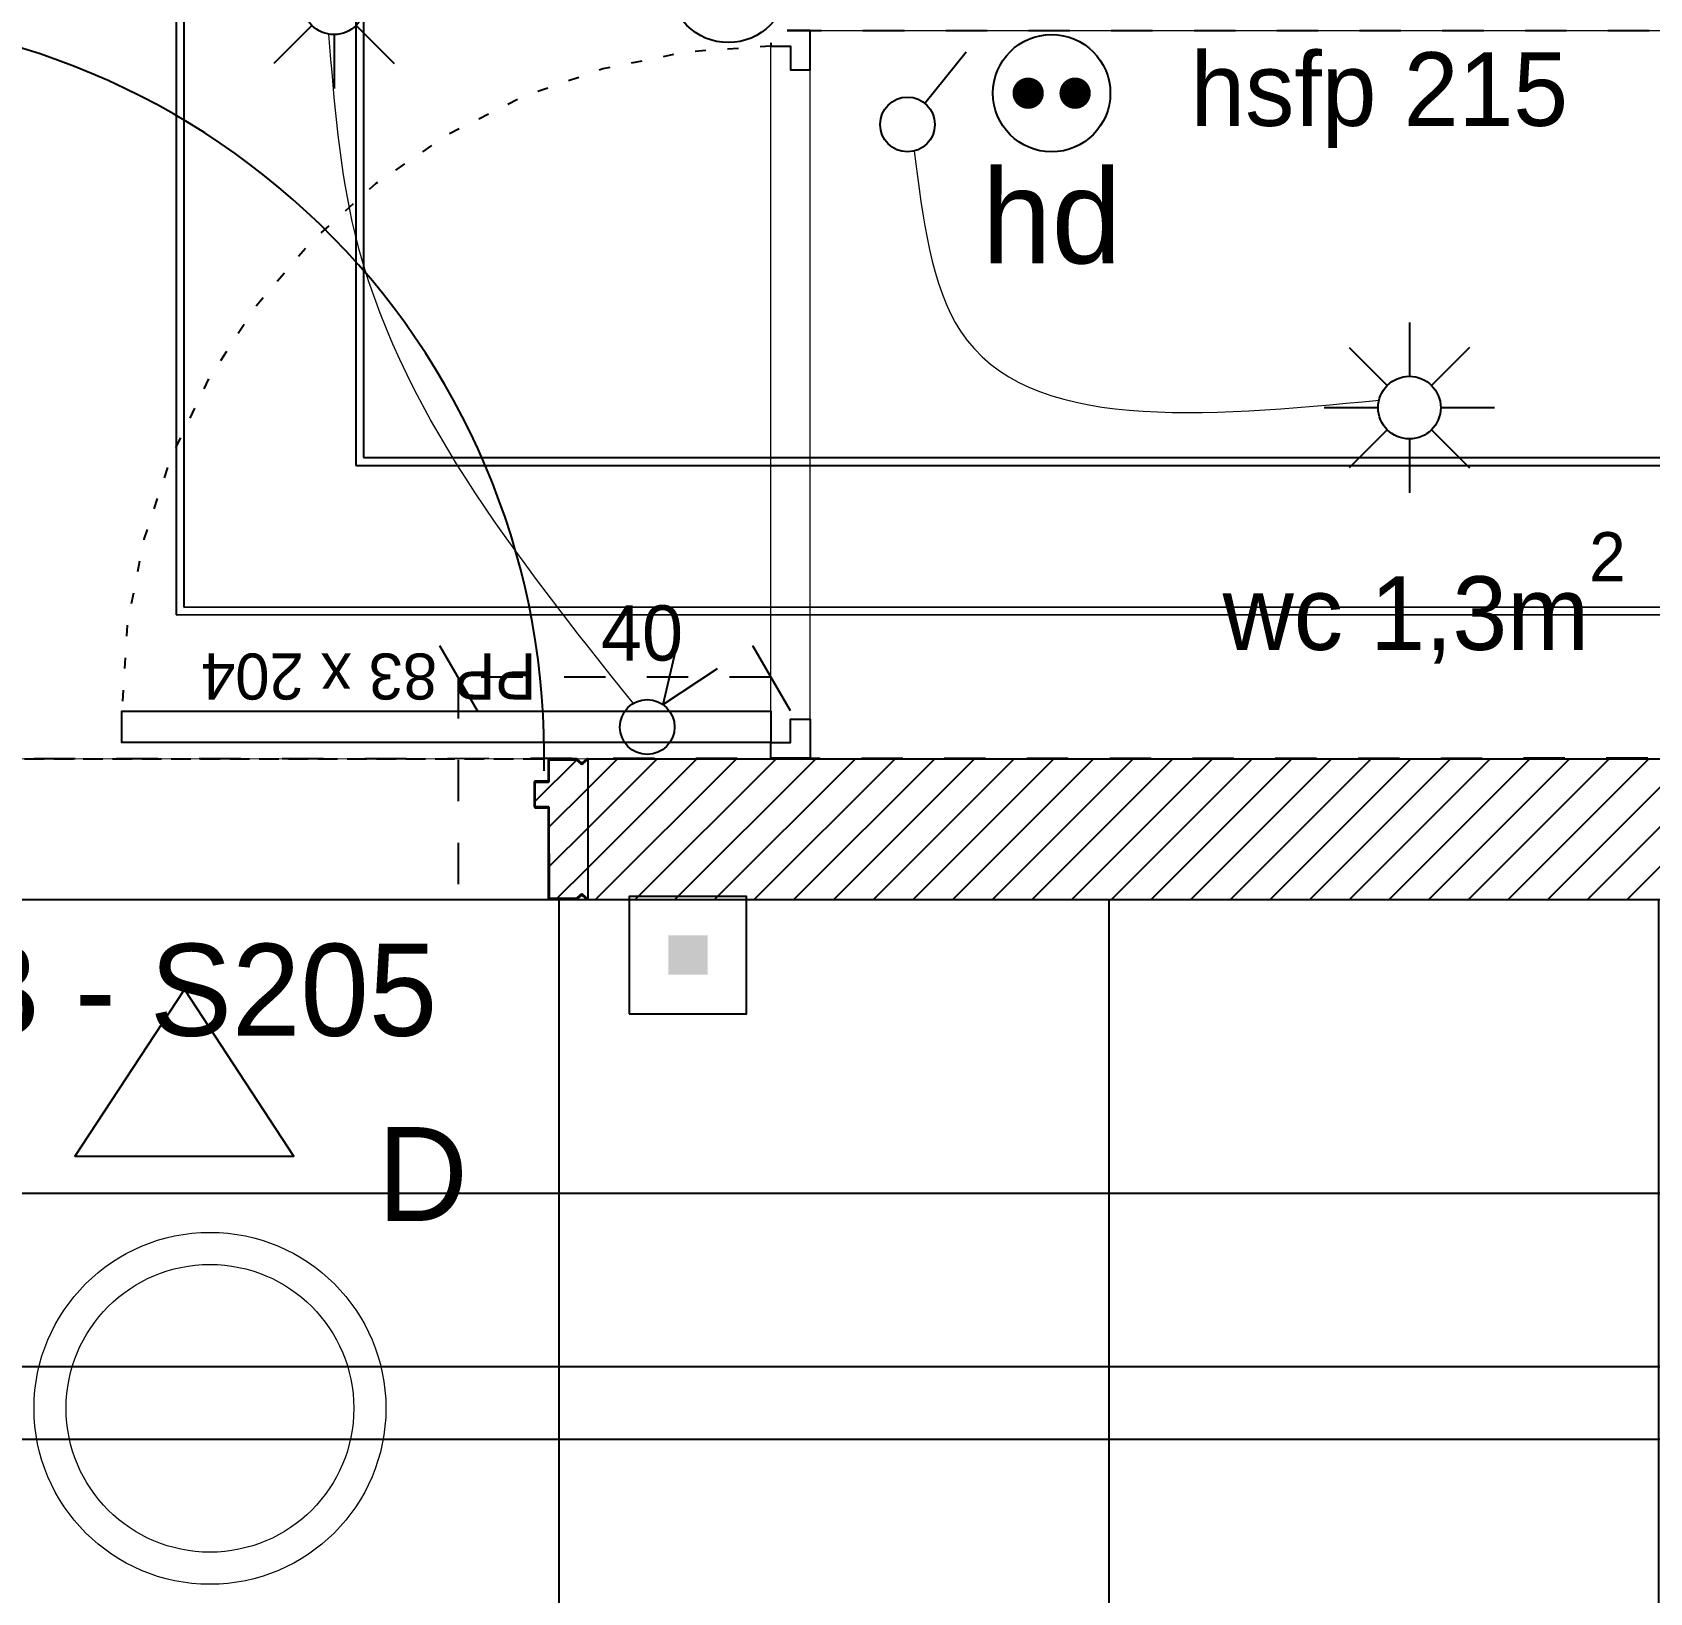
# Model space of a CAD drawing. Header units: centimetres. Extents: x 2648 to 12729, y 1890 to 6224.
# Drawn here: x 9464.1 to 9670.8, y 4193.7 to 4393.2 of the extents above; entities that cross this region are included whole.
import ezdxf

# ---------------------------------------------------------------- set-up
doc = ezdxf.new("R2010")
doc.units = ezdxf.units.CM
for name, pattern in [('Style de ligne -13', [0.147638, 0.098425, -0.049213]), ('Style de ligne -18', [0.164042, 0.054681, -0.109361]), ('VW-01', [0.41656, 0.20828, -0.20828])]:
    doc.linetypes.add(name, pattern=pattern)
for name, color, linetype in [('B aménagement intérieur', 252, 'Continuous'), ('B Faux plafonds', 9, 'Continuous'), ('B GÈnÈral_Hatch', 252, 'Continuous'), ('B Général', 252, 'Continuous'), ('C ANNOTATIONS-prestations', 252, 'Continuous'), ('C ANNOTATIONS-prestations_Hatch', 252, 'Continuous'), ('C ANNOTATIONS-texte', 252, 'Continuous'), ('D SURFACES-shab', 252, 'Continuous'), ('F REMPLISSAGE-vert clair', 252, 'Continuous'), ('F REMPLISSAGE-vert foncé', 252, 'Continuous')]:
    doc.layers.add(name, color=color, linetype=linetype)
for name, color, linetype, lineweight in [('prlm-CHAUFF', 4, 'Continuous', 25), ('prlm-ELEC-CFO', 10, 'Continuous', 25), ('prlm-GAZ', 2, 'Continuous', 25)]:
    doc.layers.add(name, color=color, linetype=linetype, lineweight=lineweight)
doc.styles.add('Eurostile', font='Eurosti.TTF')
doc.styles.add('Eurostile (bold)', font='Eurostib.TTF')
doc.styles.add('prlm-elec-cfo', font='comic.ttf', dxfattribs={"height": 12})
pattern_1 = [(45, (0, 0), (2.4253472, -2.6458333), [])]

# ---------------------------------------------------------------- blocks, each defined once
blk = doc.blocks.new('xi.lumD')
at = {"layer": 'prlm-ELEC-CFO', "color": 0, "linetype": 'ByBlock', "lineweight": 13}
for radius in [22.49, 18.39]:
    blk.add_circle((0, 0), radius, dxfattribs=at)
blk = doc.blocks.new('xi.PCHD')
at = {"color": 0, "lineweight": 5}
blk.add_wipeout([(-7.5, -7.5), (7.5, -7.5), (7.5, 7.5), (-7.5, 7.5)], dxfattribs=at).dxf.layer = 'prlm-ELEC-CFO'
at = {"layer": 'prlm-ELEC-CFO', "color": 0, "linetype": 'ByBlock', "lineweight": 5, "const_width": 2}
for points in [[(-4, 0, 1), (-2, 0, 1)], [(2, 0, 1), (4, 0, 1)]]:
    blk.add_lwpolyline(points, format="xyb", close=True, dxfattribs=at)
at = {"layer": 'prlm-ELEC-CFO', "color": 0, "linetype": 'ByBlock', "lineweight": -2}
blk.add_circle((0, 0), 7.5, dxfattribs=at)
blk = doc.blocks.new('xi.SA')
at = {"layer": 'prlm-ELEC-CFO', "color": 0}
blk.add_lwpolyline([(0.2, -1.28), (5.5, 5.28)], dxfattribs=at)
blk.add_circle((-2, -4), 3.5, dxfattribs=at)
blk = doc.blocks.new('xi.SPOT')
at = {"color": 0, "lineweight": 5}
blk.add_wipeout([(-4, 0), (-2.83, -2.83), (0, -4), (2.83, -2.83), (4, 0), (2.83, 2.83), (0, 4), (-2.83, 2.83)], dxfattribs=at).dxf.layer = 'prlm-ELEC-CFO'
at = {"layer": 'prlm-ELEC-CFO', "color": 0, "linetype": 'ByBlock', "lineweight": -2, "flags": 128}
for points in [[(0, 10.88), (0, 4)], [(-7.69, 7.69), (-2.83, 2.83)], [(7.69, 7.69), (2.83, 2.83)], [(-10.88, 0), (-4, 0)], [(4, 0), (10.88, 0)], [(-2.83, -2.83), (-7.69, -7.69)], [(0, -4), (0, -10.88)], [(2.83, -2.83), (7.69, -7.69)]]:
    blk.add_lwpolyline(points, dxfattribs=at)
at = {"layer": 'prlm-ELEC-CFO', "color": 0, "linetype": 'ByBlock', "lineweight": -2}
blk.add_circle((0, 0), 4, dxfattribs=at)
blk = doc.blocks.new('xi.PC')
at = {"color": 0, "lineweight": 5}
blk.add_wipeout([(-7.5, -7.5), (7.5, -7.5), (7.5, 7.5), (-7.5, 7.5)], dxfattribs=at).dxf.layer = 'prlm-ELEC-CFO'
at = {"layer": 'prlm-ELEC-CFO', "color": 0, "linetype": 'ByBlock', "lineweight": 5, "const_width": 2}
for points in [[(-4, 0, 1), (-2, 0, 1)], [(2, 0, 1), (4, 0, 1)]]:
    blk.add_lwpolyline(points, format="xyb", close=True, dxfattribs=at)
at = {"layer": 'prlm-ELEC-CFO', "color": 0, "linetype": 'ByBlock', "lineweight": -2}
blk.add_circle((0, 0), 7.5, dxfattribs=at)
blk = doc.blocks.new('xi.BSO')
at = {"layer": 'prlm-ELEC-CFO', "lineweight": 5}
blk.add_hatch(color=0, dxfattribs=at).paths.add_polyline_path([(-2.5, -2.5), (2.5, -2.5), (2.5, 2.5), (-2.5, 2.5)])
at = {"layer": 'prlm-ELEC-CFO', "color": 0, "flags": 128}
blk.add_lwpolyline([(-7.5, -7.5), (7.5, -7.5), (7.5, 7.5), (-7.5, 7.5)], close=True, dxfattribs=at)
blk = doc.blocks.new('xi.VV')
at = {"layer": 'prlm-ELEC-CFO', "color": 0}
blk.add_lwpolyline([(6.95, 3.42), (0.01, -1.13), (1.91, 6.95)], dxfattribs=at)
blk.add_circle((-2, -4), 3.5, dxfattribs=at)
blk = doc.blocks.new('B 80.PP 80')
at = {"layer": 'B Général', "flags": 128}
blk.add_lwpolyline([(-43, 2.5), (-43, 85.5), (-39, 85.5), (-39, 2.5)], close=True, dxfattribs=at)
at = {"layer": 'B Général', "linetype": 'Style de ligne -18', "ltscale": 25.4, "flags": 128}
blk.add_lwpolyline([(46, 2.5), (45.27, 13.33), (43.1, 23.98), (39.53, 34.26), (34.61, 44), (28.44, 53.03), (21.1, 61.19), (12.74, 68.35), (3.5, 74.38), (-6.47, 79.18), (-17, 82.67), (-27.91, 84.79), (-39, 85.5)], dxfattribs=at)
at = {"layer": 'B Général', "linetype": 'Continuous', "flags": 128}
for points in [[(-45, 2.5), (-43, 2.5), (-43, 0), (-40, 0), (-40, -2.5), (-45, -2.5)], [(48, 2.5), (46, 2.5), (46, 0), (43, 0), (43, -2.5), (48, -2.5), (48, -2.5), (48, -2.5), (48, 1.79), (48, 1.79)]]:
    blk.add_lwpolyline(points, close=True, dxfattribs=at)
at = {"layer": 'C ANNOTATIONS-prestations', "insert": (-37.5, 32.5), "char_height": 5.8825, "attachment_point": 1, "rotation": 90, "line_spacing_factor": 0.894142, "style": 'Eurostile'}
blk.add_mtext('PP 83 x 204', dxfattribs=at)

msp = doc.modelspace()

# ---------------------------------------------------------------- hatches: boundary and pattern name
at = {"layer": 'B GÈnÈral_Hatch', "linetype": 'Continuous'}
h = msp.add_hatch(dxfattribs=at)
h.set_pattern_fill('50_BETON', color=256, style=0, pattern_type=2)
h.set_pattern_definition(pattern_1)
edge = h.paths.add_edge_path()
edge.add_line((9535.099, 4282.375), (9534.434, 4282.953))
edge.add_line((9534.434, 4282.953), (9534.424, 4282.962))
edge.add_arc((9534.293, 4282.811), 0.2, 48.99449, 131.01266)
edge.add_line((9534.162, 4282.962), (9534.151, 4282.953))
edge.add_line((9534.151, 4282.953), (9533.595, 4282.469))
edge.add_line((9533.595, 4282.469), (9533.595, 4282.469))
edge.add_arc((9533.562, 4282.507), 0.05, 270.00358, 311.01266, ccw=False)
edge.add_line((9533.562, 4282.457), (9533.56, 4282.457))
edge.add_line((9533.56, 4282.457), (9530.199, 4282.456))
edge.add_line((9530.199, 4282.456), (9530.192, 4282.456))
edge.add_arc((9530.192, 4282.5), 0.0435, 180.00358, 270.00358, ccw=False)
edge.add_line((9530.149, 4282.5), (9530.148, 4294.022))
edge.add_arc((9529.974, 4294.022), 0.174, 0.00358, 90.00358)
edge.add_line((9529.974, 4294.195), (9529.948, 4294.195))
edge.add_line((9529.948, 4294.195), (9528.398, 4294.195))
edge.add_line((9528.398, 4294.195), (9528.392, 4294.195))
edge.add_arc((9528.392, 4294.239), 0.0435, 180.00358, 270.00358, ccw=False)
edge.add_line((9528.348, 4294.239), (9528.348, 4297.282))
edge.add_arc((9528.391, 4297.282), 0.0435, 90.00358, 180.00358, ccw=False)
edge.add_line((9528.391, 4297.326), (9528.398, 4297.326))
edge.add_line((9528.398, 4297.326), (9529.948, 4297.326))
edge.add_line((9529.948, 4297.326), (9529.974, 4297.326))
edge.add_arc((9529.974, 4297.5), 0.174, 270.00358, 360.00358)
edge.add_line((9530.148, 4297.5), (9530.148, 4300.152))
edge.add_arc((9530.191, 4300.152), 0.0435, 90.00358, 180.00358, ccw=False)
edge.add_line((9530.191, 4300.196), (9530.198, 4300.196))
edge.add_line((9530.198, 4300.196), (9533.559, 4300.196))
edge.add_line((9533.559, 4300.196), (9533.561, 4300.196))
edge.add_arc((9533.561, 4300.146), 0.05, 48.99449, 90.00358, ccw=False)
edge.add_line((9533.594, 4300.183), (9533.594, 4300.183))
edge.add_line((9533.594, 4300.183), (9534.15, 4299.699))
edge.add_line((9534.15, 4299.699), (9534.16, 4299.691))
edge.add_arc((9534.291, 4299.842), 0.2, 228.99449, 306.90689)
edge.add_line((9534.411, 4299.682), (9534.422, 4299.691))
edge.add_line((9534.422, 4299.691), (9534.934, 4300.135))
edge.add_line((9534.934, 4300.135), (9534.934, 4300.135))
edge.add_line((9534.934, 4300.135), (9535.098, 4300.277))
edge.add_line((9535.098, 4300.277), (9535.099, 4282.375))
h = msp.add_hatch(dxfattribs=at)
h.set_pattern_fill('50_BETON', color=256, style=0, pattern_type=2)
h.set_pattern_definition(pattern_1)
h.paths.add_polyline_path([(9535.098, 4300.326), (9535.099, 4282.326), (10062.214, 4282.359), (10062.213, 4300.359)])
at = {"layer": 'C ANNOTATIONS-prestations_Hatch', "linetype": 'Continuous'}
h = msp.add_hatch(dxfattribs=at)
h.set_pattern_fill('DALETTES TERRASSE 50X50', color=256, scale=1.406016, style=0, pattern_type=2)
h.set_pattern_definition([(0, (9531.354, 4152.3), (4e-15, -70.301), []), (-90, (9531.354, 4152.3), (70.301, 0), [])])
h.paths.add_polyline_path([(9060.796, 4282.297), (9060.796, 3065.389), (9190.796, 3065.389), (9190.796, 3716.389), (9189.484, 3716.389), (9189.484, 4137.39), (9812.796, 4137.39), (9812.796, 4152.409), (10206.786, 4152.297), (10206.786, 4282.297)])

# ---------------------------------------------------------------- linework, layer by layer
at = {"layer": 'B Faux plafonds', "linetype": 'VW-01', "ltscale": 25.4, "flags": 128}
msp.add_lwpolyline([(9559.663, 4393.397), (9706.16, 4393.397), (9706.16, 4300.397), (9439.484, 4300.308), (9439.484, 4300.314), (9432.329, 4300.314), (9432.329, 4367.315), (9367.329, 4367.315), (9367.329, 4457.315), (9432.344, 4457.315), (9432.344, 4564.372), (9559.484, 4564.372)], close=True, dxfattribs=at)
at = {"layer": 'B Général', "linetype": 'Style de ligne -13', "ltscale": 25.4}
for p, q in [((9436.798, 4300.32), (9530.198, 4300.326)), ((9436.799, 4282.32), (9530.199, 4282.326))]:
    msp.add_line(p, q, dxfattribs=at)
at = {"layer": 'B Général', "linetype": 'Continuous', "lineweight": 18}
for p, q in [((9535.098, 4300.326), (9794.484, 4300.342)), ((9535.099, 4282.326), (10062.214, 4282.359))]:
    msp.add_line(p, q, dxfattribs=at)
at = {"layer": 'B Général', "linetype": 'Continuous'}
for p, q in [((9535.098, 4300.326), (9794.484, 4300.342)), ((9535.099, 4282.326), (9535.098, 4300.326)), ((9558.484, 4300.397), (9558.484, 4300.301)), ((9558.484, 4300.397), (9563.484, 4300.397)), ((9563.484, 4300.397), (9563.484, 4300.301)), ((9535.099, 4282.326), (10062.214, 4282.359)), ((9469.501, 4249.472), (9483.5, 4270.823)), ((9483.5, 4270.823), (9497.501, 4249.474)), ((9497.501, 4249.474), (9469.501, 4249.472))]:
    msp.add_line(p, q, dxfattribs=at)
at = {"layer": 'B Général', "linetype": 'Continuous', "flags": 128}
msp.add_lwpolyline([(9529.998, 4300.152), (9529.998, 4297.5, -0.4142136), (9529.954, 4297.456), (9529.948, 4297.456), (9528.398, 4297.456), (9528.372, 4297.456, 0.4142136), (9528.198, 4297.282), (9528.198, 4294.239, 0.4142136), (9528.372, 4294.065), (9528.398, 4294.065), (9529.948, 4294.065), (9529.955, 4294.065, -0.4142136), (9529.998, 4294.022), (9529.999, 4282.5, 0.4142136), (9530.173, 4282.326), (9530.199, 4282.326), (9533.56, 4282.326), (9533.568, 4282.326, 0.1808704), (9533.699, 4282.375), (9533.701, 4282.377), (9534.257, 4282.861), (9534.26, 4282.863, -0.3739751), (9534.326, 4282.863), (9534.328, 4282.861), (9534.993, 4282.283), (9535.099, 4282.375), (9534.434, 4282.953), (9534.424, 4282.962, 0.3739751), (9534.162, 4282.962), (9534.151, 4282.953), (9533.595, 4282.469), (9533.595, 4282.469, -0.1808704), (9533.562, 4282.457), (9533.56, 4282.457), (9530.199, 4282.456), (9530.192, 4282.456, -0.4142136), (9530.149, 4282.5), (9530.148, 4294.022, 0.4142136), (9529.974, 4294.195), (9529.948, 4294.195), (9528.398, 4294.195), (9528.392, 4294.195, -0.4142136), (9528.348, 4294.239), (9528.348, 4297.282, -0.4142136), (9528.391, 4297.326), (9528.398, 4297.326), (9529.948, 4297.326), (9529.974, 4297.326, 0.4142136), (9530.148, 4297.5), (9530.148, 4300.152, -0.4142136), (9530.191, 4300.196), (9530.198, 4300.196), (9533.559, 4300.196), (9533.561, 4300.196, -0.1808704), (9533.594, 4300.183), (9533.594, 4300.183), (9534.15, 4299.699), (9534.16, 4299.691, 0.3536885), (9534.411, 4299.682), (9534.422, 4299.691), (9534.934, 4300.135), (9534.934, 4300.135), (9535.098, 4300.277), (9534.992, 4300.37), (9534.377, 4299.835, -0.3855556), (9534.264, 4299.789), (9534.256, 4299.792), (9533.7, 4300.275), (9533.698, 4300.277, 0.1808704), (9533.567, 4300.326), (9533.559, 4300.326), (9530.198, 4300.326), (9530.172, 4300.326, 0.4142136)], format="xyb", close=True, dxfattribs=at)
at = {"layer": 'C ANNOTATIONS-prestations', "linetype": 'Continuous'}
for p, q in [((9520.984, 4306.429), (9516.164, 4314.778)), ((9560.984, 4306.429), (9556.164, 4314.778))]:
    msp.add_line(p, q, dxfattribs=at)
at = {"layer": 'C ANNOTATIONS-prestations', "linetype": 'VW-01', "ltscale": 25.4}
for p, q in [((9558.484, 4310.759), (9518.484, 4310.759)), ((9518.484, 4310.759), (9518.484, 4282.326))]:
    msp.add_line(p, q, dxfattribs=at)
at = {"layer": 'C ANNOTATIONS-prestations', "linetype": 'Continuous', "flags": 128}
msp.add_lwpolyline([(9060.796, 4282.297), (9060.796, 3065.389), (9190.796, 3065.389), (9190.796, 3716.389), (9189.484, 3716.389), (9189.484, 4137.39), (9812.796, 4137.39), (9812.796, 4152.409), (10206.786, 4152.297), (10206.786, 4282.297)], close=True, dxfattribs=at)
at = {"layer": 'D SURFACES-shab', "lineweight": 18, "flags": 128}
for points in [[(9432.329, 4367.315), (9432.329, 4300.376), (9558.484, 4300.301), (9558.484, 4564.372), (9432.344, 4564.372), (9432.344, 4457.315), (9367.329, 4457.315), (9367.329, 4367.315)], [(9563.484, 4393.397), (9705.16, 4393.397), (9705.16, 4300.301), (9563.484, 4300.301)]]:
    msp.add_lwpolyline(points, close=True, dxfattribs=at)
at = {"layer": 'F REMPLISSAGE-vert clair'}
for p, q in [((9559.784, 4300.397), (9559.784, 4300.301)), ((9562.184, 4300.397), (9562.184, 4300.301))]:
    msp.add_line(p, q, dxfattribs=at)
at = {"layer": 'F REMPLISSAGE-vert foncé', "linetype": 'Continuous'}
for p, q in [((9558.484, 4300.397), (9558.484, 4300.301)), ((9563.484, 4300.397), (9563.484, 4300.301))]:
    msp.add_line(p, q, dxfattribs=at)
at = {"layer": 'F REMPLISSAGE-vert foncé'}
for p, q in [((9559.784, 4300.397), (9559.784, 4300.301)), ((9562.184, 4300.397), (9562.184, 4300.301))]:
    msp.add_line(p, q, dxfattribs=at)
at = {"layer": 'prlm-CHAUFF', "ltscale": 50}
for p, q in [((9483.43, 4507.789), (9483.43, 4319.721)), ((9482.43, 4506.789), (9482.43, 4318.721)), ((9483.43, 4319.721), (9710.137, 4319.758)), ((9482.43, 4318.721), (9710.138, 4318.758))]:
    msp.add_line(p, q, dxfattribs=at)
at = {"layer": 'prlm-ELEC-CFO', "lineweight": 13}
msp.add_spline([(9540.888, 4307.395), (9505.318, 4367.456), (9501.977, 4392.951)], degree=3, dxfattribs=at)

# ---------------------------------------------------------------- block references
at = {"layer": 'B aménagement intérieur', "rotation": 90}
msp.add_blockref('B 80.PP 80', (9560.984, 4345.397), dxfattribs=at)
at = {"layer": 'prlm-ELEC-CFO'}
for name, p in [('xi.SA', (9577.938, 4385.397)), ('xi.VV', (9544.671, 4308.383)), ('xi.BSO', (9547.875, 4275.234))]:
    msp.add_blockref(name, p, dxfattribs=at)
at = {"layer": 'prlm-ELEC-CFO', "rotation": 90}
msp.add_blockref('xi.lumD', (9486.766, 4217.297), dxfattribs=at)

# ---------------------------------------------------------------- texts
at = {"layer": 'C ANNOTATIONS-prestations', "insert": (9612.098, 4390.631), "char_height": 9.412, "width": 63.82371, "attachment_point": 1, "line_spacing_factor": 0.894142, "style": 'Eurostile'}
msp.add_mtext('hsfp 215', dxfattribs=at)
at = {"layer": 'C ANNOTATIONS-prestations', "insert": (9541.994, 4319.935), "char_height": 7.059, "attachment_point": 2, "line_spacing_factor": 0.894142, "style": 'Eurostile'}
msp.add_mtext('40', dxfattribs=at)
at = {"layer": 'C ANNOTATIONS-texte', "insert": (9616.224, 4329.293), "char_height": 9.412, "width": 60.52371, "attachment_point": 1, "line_spacing_factor": 0.894142, "style": 'Eurostile'}
msp.add_mtext('wc 1,3m{\\H0.6667x;\\S2^ ;}', dxfattribs=at)
at = {"layer": 'C ANNOTATIONS-texte', "lineweight": 30, "insert": (9473.851, 4276.674), "char_height": 11.765, "width": 157, "attachment_point": 2, "line_spacing_factor": 0.894142, "style": 'Eurostile (bold)'}
msp.add_mtext('T2{\\fEurostile|b0|i0|c0|p0; }B {\\fEurostile|b0|i0|c0|p0;- S205}', dxfattribs=at)

# ---------------------------------------------------------------- next in the draw order: block references
at = {"layer": 'prlm-ELEC-CFO'}
for name, p in [('xi.SPOT', (9502.626, 4396.898)), ('xi.PC', (9553.043, 4399.362)), ('xi.PCHD', (9594.363, 4385.397))]:
    msp.add_blockref(name, p, dxfattribs=at)

# ---------------------------------------------------------------- next in the draw order: texts
at = {"layer": 'prlm-ELEC-CFO', "lineweight": 20, "char_height": 12, "line_spacing_factor": 0.8, "style": 'prlm-elec-cfo', "bg_fill": 3, "bg_fill_color": 256, "bg_fill_transparency": 0}
for s, insert, attachment_point, box_fill_scale in [('hd', (9594.363, 4369.565), 5, 1.1), ('D', (9513.952, 4253.249), 2, 0.95)]:
    msp.add_mtext(s, dxfattribs=dict(at, insert=insert, attachment_point=attachment_point, box_fill_scale=box_fill_scale))

# ---------------------------------------------------------------- next in the draw order: linework, layer by layer
at = {"layer": 'B Général', "linetype": 'Continuous'}
msp.add_arc((9434.998, 4300.82), 94.5, 358.77131, 90.00358, dxfattribs=at)
at = {"layer": 'prlm-CHAUFF', "ltscale": 50}
for p, q in [((9505.4, 4535.872), (9505.4, 4337.821)), ((9506.4, 4535.872), (9506.4, 4338.821))]:
    msp.add_line(p, q, dxfattribs=at)
at = {"layer": 'prlm-ELEC-CFO', "lineweight": 13}
msp.add_spline([(9576.808, 4378.007), (9582.72, 4354.978), (9636.22, 4346.166)], degree=3, dxfattribs=at)
at = {"layer": 'prlm-GAZ'}
for points in [[(9383.72, 4084.45), (9343.99, 4244.777), (9733.625, 4244.777), (9733.625, 4305.247)], [(9390.004, 4084.128), (9390.004, 4213.345), (9889.444, 4213.345), (9889.444, 4300.252)]]:
    msp.add_lwpolyline(points, dxfattribs=at)

# ---------------------------------------------------------------- next in the draw order: block references
at = {"layer": 'prlm-ELEC-CFO'}
msp.add_blockref('xi.SPOT', (9640.104, 4345.211), dxfattribs=at)

# ---------------------------------------------------------------- next in the draw order: linework, layer by layer
at = {"layer": 'prlm-CHAUFF', "ltscale": 50}
for p, q in [((9505.4, 4337.821), (9710.034, 4337.821)), ((9506.4, 4338.821), (9710.034, 4338.821))]:
    msp.add_line(p, q, dxfattribs=at)

doc.saveas('drawing.dxf')
